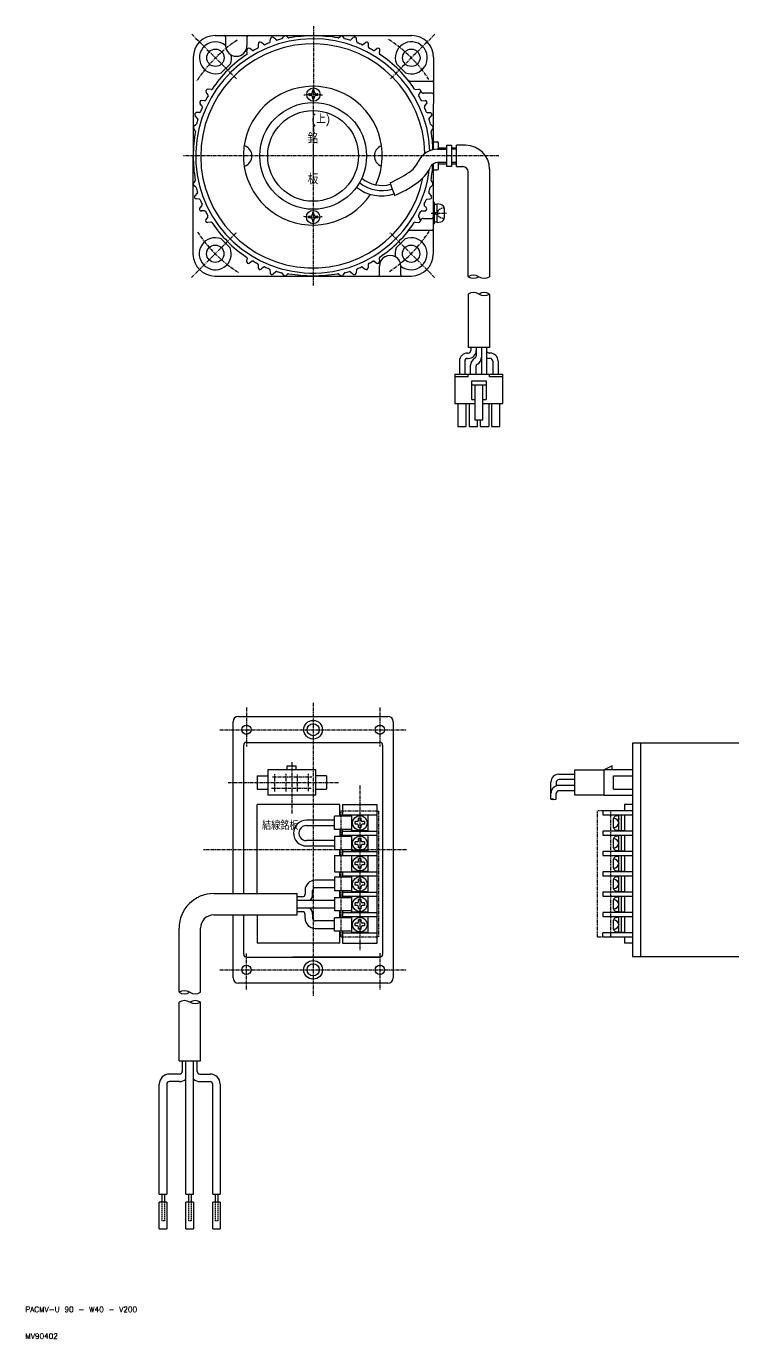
# Model space of a CAD drawing. Extents: x 10 to 602, y 10 to 502.
# Drawn here: x 10.3 to 274.9, y 10 to 501.8 of the extents above; entities that cross this region are included whole.
import ezdxf

# ---------------------------------------------------------------- set-up
doc = ezdxf.new("R2010")
doc.units = 0
for name, pattern in [('CENTER', [2, 1.25, -0.25, 0.25, -0.25]), ('DASHED', [0.75, 0.5, -0.25]), ('PHANTOM', [2.5, 1.25, -0.25, 0.25, -0.25, 0.25, -0.25])]:
    doc.linetypes.add(name, pattern=pattern)
doc.layers.get('0').update_dxf_attribs({"linetype": 'CONTINUOUS'})
doc.layers.add('CENTER', color=1, linetype='CENTER')
doc.styles.get("Standard").update_dxf_attribs({"font": 'txt.shx', "bigfont": 'bigfont.shx'})
doc.styles.add('STANDARD2', font='txt.shx')

msp = doc.modelspace()

# ---------------------------------------------------------------- linework, layer by layer
at = {"color": 7, "linetype": 'CONTINUOUS'}
for p, q in [((81.07, 498.34), (154.67, 498.34)), ((85, 497.84), (85, 494.6)), ((93, 497.84), (93, 494.6)), ((101.63, 495.94), (101.75, 497.14)), ((103.89, 496.71), (102.91, 497.59)), ((106.21, 497.27), (106.79, 497.97)), ((108.4, 497.55), (107.74, 498.1)), ((127.33, 497.55), (128.09, 498.1)), ((129.52, 497.27), (128.94, 497.97)), ((131.84, 496.71), (132.82, 497.59)), ((134.1, 495.94), (133.98, 497.14)), ((93.11, 491.61), (92.97, 492.81)), ((95.06, 492.81), (94.06, 493.47)), ((97.26, 494), (97.25, 495.2)), ((99.32, 494.98), (98.39, 495.75)), ((136.41, 494.98), (137.34, 495.75)), ((138.48, 494), (138.48, 495.2)), ((140.67, 492.81), (141.68, 493.47)), ((142.62, 491.61), (142.76, 492.81)), ((72.87, 490.14), (72.77, 416.44)), ((86.78, 487.81), (83.39, 484.42)), ((152.34, 484.42), (148.95, 487.81)), ((162.87, 490.14), (162.77, 455.57)), ((78.4, 476.14), (77.73, 477.15)), ((79.59, 478.1), (78.4, 478.23)), ((117.57, 477.74), (117.57, 477.34)), ((118.17, 477.34), (118.17, 477.74)), ((154.12, 481.24), (162.37, 481.24)), ((156.14, 478.1), (157.34, 478.23)), ((157.33, 476.14), (158, 477.15)), ((76.22, 471.88), (75.45, 472.81)), ((77.21, 473.95), (76, 473.96)), ((116.37, 476.54), (116.77, 476.54)), ((116.77, 475.94), (116.37, 475.94)), ((117.57, 475.14), (117.57, 474.74)), ((118.17, 474.74), (118.17, 475.14)), ((118.97, 476.54), (119.37, 476.54)), ((119.37, 475.94), (118.97, 475.94)), ((158.53, 473.95), (159.73, 473.96)), ((162.37, 476.74), (159.1, 476.74)), ((159.51, 471.88), (160.28, 472.81)), ((74.49, 467.32), (73.61, 468.29)), ((75.26, 469.57), (74.06, 469.46)), ((160.47, 469.57), (161.67, 469.46)), ((161.24, 467.32), (162.12, 468.29)), ((73.65, 462.7), (73.11, 463.46)), ((73.93, 464.99), (73.23, 464.41)), ((161.8, 464.99), (162.5, 464.41)), ((162.08, 462.7), (162.62, 463.46)), ((162.77, 458.49), (164.27, 458.49)), ((164.77, 455.74), (164.77, 457.99)), ((164.4, 455.74), (167.77, 455.74)), ((164.77, 456.24), (167.77, 456.24)), ((167.77, 457.24), (169.62, 457.24)), ((167.77, 457.24), (167.77, 449.24)), ((169.62, 457.24), (169.62, 449.24)), ((169.62, 456.24), (171.44, 456.24)), ((171.44, 455.74), (169.62, 455.74)), ((171.44, 449.24), (171.44, 457.24)), ((174.84, 457.24), (171.44, 457.24)), ((162.77, 450.25), (162.77, 416.44)), ((162.77, 447.99), (164.27, 447.99)), ((167.77, 450.74), (164.4, 450.74)), ((164.77, 448.49), (164.77, 450.74)), ((164.77, 450.24), (167.77, 450.24)), ((167.77, 450.24), (167.77, 450.24)), ((169.62, 449.24), (167.77, 449.24)), ((171.44, 450.74), (169.62, 450.74)), ((169.62, 450.24), (171.44, 450.24)), ((171.44, 449.24), (173.84, 449.24)), ((183.84, 448.24), (183.84, 407.99)), ((73.55, 443.87), (73.01, 443.11)), ((146.6, 443.11), (146.75, 442.66)), ((146.75, 442.66), (147.4, 440.84)), ((161.98, 443.87), (162.52, 443.11)), ((175.84, 407.99), (175.84, 447.24)), ((73.83, 441.59), (73.13, 442.17)), ((74.39, 439.26), (73.51, 438.28)), ((147.4, 440.84), (148.06, 438.98)), ((148.06, 438.98), (148.24, 438.46)), ((161.14, 439.26), (162.02, 438.28)), ((161.7, 441.59), (162.4, 442.17)), ((75.16, 437), (73.96, 437.12)), ((76.12, 434.7), (75.35, 433.76)), ((159.41, 434.7), (160.18, 433.76)), ((160.37, 437), (161.57, 437.12)), ((163.27, 435.78), (162.77, 435.78)), ((163.27, 427.78), (163.27, 435.78)), ((163.27, 435.15), (164.27, 435.15)), ((163.27, 431.32), (163.27, 435.09)), ((164.27, 428.28), (164.27, 435.28)), ((165.65, 435.01), (164.27, 435.28)), ((166.87, 433.54), (166.87, 430.02)), ((77.11, 432.63), (75.9, 432.62)), ((78.3, 430.43), (77.63, 429.43)), ((79.49, 428.48), (78.3, 428.35)), ((116.27, 430.64), (116.67, 430.64)), ((116.67, 430.04), (116.27, 430.04)), ((117.47, 431.84), (117.47, 431.44)), ((117.47, 429.24), (117.47, 428.84)), ((118.07, 431.44), (118.07, 431.84)), ((118.07, 428.84), (118.07, 429.24)), ((118.87, 430.64), (119.27, 430.64)), ((119.27, 430.04), (118.87, 430.04)), ((156.04, 428.48), (157.24, 428.35)), ((157.23, 430.43), (157.9, 429.43)), ((158.43, 432.63), (159.63, 432.62)), ((159, 429.84), (162.27, 429.84)), ((163.27, 432.23), (164.27, 432.04)), ((163.27, 431.51), (164.27, 431.32)), ((164.27, 428.4), (163.27, 428.4)), ((164.27, 428.28), (165.65, 428.54)), ((162.27, 425.34), (154.02, 425.34)), ((163.27, 427.78), (162.77, 427.78)), ((86.68, 418.76), (83.29, 422.15)), ((148.85, 418.76), (152.24, 422.15)), ((93.01, 414.97), (92.87, 413.77)), ((94.96, 413.77), (93.96, 413.11)), ((140.57, 413.77), (141.58, 413.11)), ((142.52, 414.97), (142.66, 413.77)), ((80.97, 408.24), (154.57, 408.24)), ((97.16, 412.58), (97.15, 411.37)), ((99.22, 411.59), (98.29, 410.83)), ((101.53, 410.64), (101.65, 409.44)), ((103.79, 409.86), (102.81, 408.98)), ((106.11, 409.3), (106.69, 408.6)), ((108.3, 409.02), (107.64, 408.48)), ((127.23, 409.02), (127.99, 408.48)), ((129.42, 409.31), (128.84, 408.6)), ((131.74, 409.86), (132.72, 408.98)), ((134, 410.64), (133.88, 409.44)), ((136.31, 411.59), (137.24, 410.83)), ((138.38, 412.58), (138.38, 411.37)), ((142.63, 408.74), (142.63, 411.97)), ((150.63, 408.74), (150.63, 411.97)), ((175.84, 401.49), (175.84, 381.51)), ((183.84, 401.49), (183.84, 381.51)), ((175.54, 379.37), (175.84, 379.37)), ((183.84, 381.51), (175.84, 381.51)), ((176.84, 381.51), (176.84, 380.37)), ((178.84, 381.51), (178.84, 378.37)), ((180.84, 381.51), (180.84, 371.51)), ((182.84, 371.51), (182.84, 381.51)), ((184.04, 379.37), (183.74, 379.37)), ((172.54, 376.37), (172.54, 371.51)), ((174.54, 376.37), (174.54, 371.51)), ((175.54, 377.37), (175.84, 377.37)), ((176.74, 371.51), (176.74, 374.85)), ((178.74, 374.37), (178.74, 371.51)), ((184.04, 377.37), (183.74, 377.37)), ((185.04, 376.37), (185.04, 371.51)), ((187.04, 376.37), (187.04, 371.51)), ((170.84, 371.51), (170.84, 360.51)), ((170.84, 371.51), (188.84, 371.51)), ((175.84, 370.51), (170.84, 370.51)), ((175.84, 370.51), (175.84, 371.51)), ((177.14, 369.01), (182.54, 369.01)), ((177.14, 362.01), (177.14, 369.01)), ((182.54, 369.01), (182.54, 362.01)), ((183.84, 370.51), (183.84, 371.51)), ((188.84, 370.51), (183.84, 370.51)), ((188.84, 360.51), (188.84, 371.51)), ((177.14, 367.51), (182.54, 367.51)), ((178.34, 367.51), (178.34, 354.21)), ((181.34, 354.21), (181.34, 367.51)), ((170.84, 360.51), (178.34, 360.51)), ((171.94, 360.51), (171.94, 351.91)), ((175.14, 351.91), (175.14, 360.51)), ((176.14, 360.51), (176.14, 351.91)), ((177.14, 362.01), (178.34, 362.01)), ((181.34, 362.01), (182.54, 362.01)), ((181.34, 360.51), (188.84, 360.51)), ((183.54, 360.51), (183.54, 351.91)), ((184.54, 360.51), (184.54, 351.91)), ((187.74, 351.91), (187.74, 360.51)), ((181.34, 354.21), (178.34, 354.21)), ((179.34, 351.91), (179.34, 354.21)), ((180.34, 354.21), (180.34, 351.91)), ((171.94, 351.91), (175.14, 351.91)), ((176.14, 351.91), (179.34, 351.91)), ((180.34, 351.91), (183.54, 351.91)), ((184.54, 351.91), (187.74, 351.91)), ((87.77, 176.81), (87.77, 241.24)), ((89.77, 243.24), (145.77, 243.24)), ((147.77, 241.24), (147.77, 145.24)), ((91.77, 176.81), (91.77, 232.49)), ((92.77, 233.49), (142.77, 233.49)), ((143.77, 232.49), (143.77, 153.99)), ((313.31, 233.24), (237.31, 233.24)), ((237.31, 233.24), (237.31, 153.24)), ((240.31, 233.24), (240.31, 153.24)), ((118.77, 223.24), (100.77, 223.24)), ((100.77, 223.24), (100.77, 213.64)), ((108.07, 223.24), (108.07, 224.64)), ((108.07, 224.64), (111.47, 224.64)), ((111.47, 223.24), (111.47, 224.64)), ((118.77, 213.64), (118.77, 223.24)), ((209.81, 221.54), (215.81, 221.54)), ((215.81, 223.24), (226.81, 223.24)), ((215.81, 213.64), (215.81, 223.24)), ((229.81, 224.64), (226.81, 223.24)), ((237.31, 223.24), (226.81, 223.24)), ((226.81, 213.64), (226.81, 223.24)), ((229.81, 223.24), (229.81, 224.64)), ((96.77, 220.94), (96.77, 215.94)), ((96.77, 220.94), (100.77, 220.94)), ((122.77, 220.94), (118.77, 220.94)), ((122.77, 220.94), (122.77, 215.94)), ((206.81, 212.25), (206.81, 218.54)), ((208.81, 218.54), (208.81, 217.17)), ((215.81, 219.54), (209.81, 219.54)), ((215.81, 217.34), (209.81, 217.34)), ((230.31, 220.94), (237.31, 220.94)), ((230.31, 215.94), (230.31, 220.94)), ((96.77, 215.94), (100.77, 215.94)), ((118.77, 213.64), (100.77, 213.64)), ((118.77, 215.94), (122.77, 215.94)), ((208.81, 212.25), (208.81, 214.34)), ((215.81, 215.34), (209.81, 215.34)), ((226.81, 213.64), (215.81, 213.64)), ((226.81, 213.64), (237.31, 213.64)), ((230.31, 215.94), (237.31, 215.94)), ((96.77, 176.81), (96.77, 210.24)), ((127.77, 210.24), (96.77, 210.24)), ((127.77, 205.79), (127.77, 210.24)), ((128.77, 210.24), (128.77, 205.79)), ((128.77, 210.24), (141.77, 210.24)), ((141.77, 158.24), (141.77, 210.24)), ((237.31, 207.85), (226.31, 207.85)), ((226.31, 207.85), (226.31, 206.35)), ((234.31, 210.24), (234.31, 207.85)), ((237.31, 210.24), (234.31, 210.24)), ((125.77, 204.29), (115.23, 204.29)), ((115.23, 202.29), (125.77, 202.29)), ((132.27, 205.79), (125.77, 205.79)), ((125.77, 200.79), (125.77, 205.79)), ((128.77, 206.35), (141.77, 206.35)), ((132.27, 200.29), (132.27, 206.29)), ((132.27, 206.29), (138.27, 206.29)), ((134.27, 203.79), (133.52, 203.79)), ((133.52, 202.79), (133.52, 203.79)), ((134.27, 202.79), (133.52, 202.79)), ((134.77, 204.29), (134.77, 205.04)), ((135.77, 205.04), (134.77, 205.04)), ((134.77, 201.54), (134.77, 202.29)), ((135.77, 204.29), (135.77, 205.04)), ((135.77, 201.54), (135.77, 202.29)), ((137.02, 203.79), (136.27, 203.79)), ((137.02, 202.79), (136.27, 202.79)), ((137.02, 203.79), (137.02, 202.79)), ((138.27, 206.29), (138.27, 200.29)), ((226.31, 206.35), (237.31, 206.35)), ((230.31, 201.63), (230.31, 204.95)), ((231.23, 205.94), (232.31, 206.04)), ((232.56, 204.74), (232.06, 205.24)), ((232.31, 200.43), (232.31, 206.15)), ((234.31, 206.15), (232.31, 206.15)), ((233.31, 200.43), (233.31, 206.15)), ((234.31, 206.35), (234.31, 200.23)), ((132.27, 200.79), (125.77, 200.79)), ((132.27, 198.17), (125.77, 198.17)), ((125.77, 198.17), (125.77, 193.17)), ((127.77, 200.79), (127.77, 198.17)), ((128.77, 198.17), (128.77, 200.79)), ((128.77, 200.23), (141.77, 200.23)), ((128.77, 198.73), (141.77, 198.73)), ((138.27, 200.29), (132.27, 200.29)), ((132.27, 198.67), (138.27, 198.67)), ((132.27, 192.67), (132.27, 198.67)), ((135.77, 201.54), (134.77, 201.54)), ((134.77, 196.67), (134.77, 197.42)), ((135.77, 197.42), (134.77, 197.42)), ((135.77, 196.67), (135.77, 197.42)), ((138.27, 198.67), (138.27, 192.67)), ((226.31, 200.23), (226.31, 198.73)), ((237.31, 200.23), (226.31, 200.23)), ((226.31, 198.73), (237.31, 198.73)), ((230.31, 194.01), (230.31, 197.33)), ((231.23, 200.63), (232.31, 200.54)), ((231.23, 198.32), (232.31, 198.42)), ((232.31, 200.43), (234.31, 200.43)), ((232.31, 192.81), (232.31, 198.53)), ((234.31, 198.53), (232.31, 198.53)), ((233.31, 192.81), (233.31, 198.53)), ((234.31, 198.73), (234.31, 192.61)), ((125.77, 196.67), (115.23, 196.67)), ((115.23, 194.67), (125.77, 194.67)), ((132.27, 193.17), (125.77, 193.17)), ((127.77, 191.11), (127.77, 193.17)), ((128.77, 193.17), (128.77, 191.11)), ((128.77, 192.61), (141.77, 192.61)), ((138.27, 192.67), (132.27, 192.67)), ((134.27, 196.17), (133.52, 196.17)), ((133.52, 195.17), (133.52, 196.17)), ((134.27, 195.17), (133.52, 195.17)), ((134.77, 193.92), (134.77, 194.67)), ((135.77, 193.92), (134.77, 193.92)), ((135.77, 193.92), (135.77, 194.67)), ((137.02, 196.17), (136.27, 196.17)), ((137.02, 195.17), (136.27, 195.17)), ((137.02, 196.17), (137.02, 195.17)), ((226.31, 192.61), (226.31, 191.11)), ((237.31, 192.61), (226.31, 192.61)), ((231.23, 193.01), (232.31, 192.92)), ((232.31, 192.81), (234.31, 192.81)), ((237.31, 195.24), (237.31, 193.24)), ((125.77, 191.11), (141.77, 191.11)), ((125.77, 191.11), (125.77, 184.99)), ((132.27, 191.05), (138.27, 191.05)), ((132.27, 185.05), (132.27, 191.05)), ((134.27, 188.55), (133.52, 188.55)), ((133.52, 187.55), (133.52, 188.55)), ((134.27, 187.55), (133.52, 187.55)), ((134.77, 189.05), (134.77, 189.8)), ((135.77, 189.8), (134.77, 189.8)), ((134.77, 186.3), (134.77, 187.05)), ((135.77, 189.05), (135.77, 189.8)), ((135.77, 186.3), (135.77, 187.05)), ((137.02, 188.55), (136.27, 188.55)), ((137.02, 187.55), (136.27, 187.55)), ((137.02, 188.55), (137.02, 187.55)), ((138.27, 191.05), (138.27, 185.05)), ((226.31, 191.11), (237.31, 191.11)), ((230.31, 186.39), (230.31, 189.71)), ((231.23, 190.7), (232.31, 190.8)), ((232.31, 185.19), (232.31, 190.91)), ((234.31, 190.91), (232.31, 190.91)), ((233.31, 185.19), (233.31, 190.91)), ((234.31, 191.11), (234.31, 184.99)), ((125.77, 184.99), (141.77, 184.99)), ((132.27, 182.93), (125.77, 182.93)), ((125.77, 182.93), (125.77, 177.93)), ((127.77, 182.93), (127.77, 184.99)), ((128.77, 184.99), (128.77, 182.93)), ((128.77, 183.49), (141.77, 183.49)), ((138.27, 185.05), (132.27, 185.05)), ((132.27, 183.43), (138.27, 183.43)), ((132.27, 177.43), (132.27, 183.43)), ((135.77, 186.3), (134.77, 186.3)), ((134.77, 181.43), (134.77, 182.18)), ((135.77, 182.18), (134.77, 182.18)), ((135.77, 181.43), (135.77, 182.18)), ((138.27, 183.43), (138.27, 177.43)), ((226.31, 184.99), (226.31, 183.49)), ((237.31, 184.99), (226.31, 184.99)), ((226.31, 183.49), (237.31, 183.49)), ((230.31, 178.77), (230.31, 182.09)), ((231.23, 185.39), (232.31, 185.3)), ((231.23, 183.08), (232.31, 183.18)), ((232.31, 185.19), (234.31, 185.19)), ((232.31, 177.57), (232.31, 183.29)), ((234.31, 183.29), (232.31, 183.29)), ((233.31, 177.57), (233.31, 183.29)), ((234.31, 183.49), (234.31, 177.37)), ((114.77, 178.03), (114.77, 176.61)), ((117.57, 176.61), (117.57, 178.03)), ((125.77, 181.83), (118.57, 181.83)), ((125.77, 179.03), (118.57, 179.03)), ((125.77, 177.93), (132.27, 177.93)), ((127.77, 175.31), (127.77, 177.93)), ((128.77, 177.93), (128.77, 175.31)), ((128.77, 177.37), (141.77, 177.37)), ((138.27, 177.43), (132.27, 177.43)), ((134.27, 180.93), (133.52, 180.93)), ((133.52, 179.93), (133.52, 180.93)), ((134.27, 179.93), (133.52, 179.93)), ((134.77, 178.68), (134.77, 179.43)), ((135.77, 178.68), (134.77, 178.68)), ((135.77, 178.68), (135.77, 179.43)), ((137.02, 180.93), (136.27, 180.93)), ((137.02, 179.93), (136.27, 179.93)), ((137.02, 180.93), (137.02, 179.93)), ((226.31, 177.37), (226.31, 175.87)), ((237.31, 177.37), (226.31, 177.37)), ((231.23, 177.77), (232.31, 177.68)), ((232.31, 177.57), (234.31, 177.57)), ((80.56, 176.81), (111.77, 176.81)), ((111.77, 168.81), (111.77, 176.81)), ((113.77, 175.61), (111.77, 175.61)), ((125.77, 174.21), (111.77, 174.21)), ((125.77, 175.31), (132.27, 175.31)), ((125.77, 175.31), (125.77, 170.31)), ((128.77, 175.87), (141.77, 175.87)), ((132.27, 175.81), (138.27, 175.81)), ((132.27, 169.81), (132.27, 175.81)), ((134.27, 173.31), (133.52, 173.31)), ((133.52, 172.31), (133.52, 173.31)), ((134.27, 172.31), (133.52, 172.31)), ((134.77, 173.81), (134.77, 174.56)), ((135.77, 174.56), (134.77, 174.56)), ((135.77, 173.81), (135.77, 174.56)), ((137.02, 173.31), (136.27, 173.31)), ((137.02, 172.31), (136.27, 172.31)), ((137.02, 173.31), (137.02, 172.31)), ((138.27, 175.81), (138.27, 169.81)), ((226.31, 175.87), (237.31, 175.87)), ((230.31, 171.15), (230.31, 174.47)), ((231.23, 175.46), (232.31, 175.56)), ((232.31, 169.95), (232.31, 175.67)), ((234.31, 175.67), (232.31, 175.67)), ((233.31, 169.95), (233.31, 175.67)), ((234.31, 175.87), (234.31, 169.75)), ((80.56, 168.81), (111.77, 168.81)), ((87.77, 145.24), (87.77, 168.81)), ((91.77, 153.99), (91.77, 168.81)), ((96.77, 168.81), (96.77, 158.24)), ((125.77, 171.41), (111.77, 171.41)), ((113.77, 170.01), (111.77, 170.01)), ((114.77, 167.59), (114.77, 169.01)), ((117.57, 169.01), (117.57, 167.59)), ((132.27, 170.31), (125.77, 170.31)), ((132.27, 167.69), (125.77, 167.69)), ((125.77, 162.69), (125.77, 167.69)), ((127.77, 167.69), (127.77, 170.31)), ((128.77, 170.31), (128.77, 167.69)), ((128.77, 169.75), (141.77, 169.75)), ((128.77, 168.25), (141.77, 168.25)), ((138.27, 169.81), (132.27, 169.81)), ((132.27, 168.19), (138.27, 168.19)), ((132.27, 162.19), (132.27, 168.19)), ((134.77, 171.06), (134.77, 171.81)), ((135.77, 171.06), (134.77, 171.06)), ((135.77, 171.06), (135.77, 171.81)), ((138.27, 168.19), (138.27, 162.19)), ((237.31, 169.75), (226.31, 169.75)), ((226.31, 169.75), (226.31, 168.25)), ((226.31, 168.25), (237.31, 168.25)), ((231.23, 170.15), (232.31, 170.06)), ((231.23, 167.84), (232.31, 167.94)), ((232.31, 169.95), (234.31, 169.95)), ((232.31, 162.33), (232.31, 168.05)), ((234.31, 168.05), (232.31, 168.05)), ((233.31, 162.33), (233.31, 168.05)), ((234.31, 168.25), (234.31, 162.13)), ((67.56, 139.84), (67.56, 163.81)), ((75.56, 139.84), (75.56, 163.81)), ((125.77, 166.59), (118.57, 166.59)), ((118.57, 163.79), (125.77, 163.79)), ((132.27, 162.69), (125.77, 162.69)), ((127.77, 158.24), (127.77, 162.69)), ((128.77, 162.69), (128.77, 158.24)), ((134.27, 165.69), (133.52, 165.69)), ((133.52, 164.69), (133.52, 165.69)), ((134.27, 164.69), (133.52, 164.69)), ((134.77, 166.19), (134.77, 166.94)), ((135.77, 166.94), (134.77, 166.94)), ((134.77, 163.44), (134.77, 164.19)), ((135.77, 163.44), (134.77, 163.44)), ((135.77, 166.19), (135.77, 166.94)), ((135.77, 163.44), (135.77, 164.19)), ((137.02, 165.69), (136.27, 165.69)), ((137.02, 164.69), (136.27, 164.69)), ((137.02, 165.69), (137.02, 164.69)), ((230.31, 163.53), (230.31, 166.85)), ((231.23, 162.53), (232.31, 162.44)), ((232.31, 162.33), (234.31, 162.33)), ((127.77, 158.24), (96.77, 158.24)), ((128.77, 162.13), (141.77, 162.13)), ((128.77, 158.24), (141.77, 158.24)), ((128.77, 158.24), (141.77, 158.24)), ((138.27, 162.19), (132.27, 162.19)), ((237.31, 162.13), (226.31, 162.13)), ((226.31, 160.63), (226.31, 162.13)), ((226.31, 160.63), (237.31, 160.63)), ((234.31, 160.63), (234.31, 158.24)), ((237.31, 158.24), (234.31, 158.24)), ((92.77, 152.99), (142.77, 152.99)), ((142.77, 152.99), (110.06, 152.99)), ((237.31, 153.24), (313.31, 153.24)), ((145.77, 143.24), (89.77, 143.24)), ((67.56, 114.2), (67.56, 136.16)), ((75.56, 114.2), (75.56, 136.16)), ((67.56, 114.2), (75.56, 114.2)), ((68.76, 114.2), (68.76, 110.2)), ((70.16, 64.2), (70.16, 114.2)), ((72.96, 64.2), (72.96, 114.2)), ((74.36, 110.2), (74.36, 114.2)), ((67.76, 109.2), (63.96, 109.2)), ((75.36, 109.2), (79.16, 109.2)), ((60.16, 64.2), (60.16, 105.4)), ((62.96, 105.4), (62.96, 64.2)), ((67.76, 106.4), (63.96, 106.4)), ((75.36, 106.4), (79.16, 106.4)), ((80.16, 64.2), (80.16, 105.4)), ((82.96, 105.4), (82.96, 64.2)), ((60.16, 64.2), (62.96, 64.2)), ((61.06, 64.2), (61.06, 61.2)), ((62.06, 64.2), (62.06, 61.2)), ((70.16, 64.2), (72.96, 64.2)), ((71.06, 64.2), (71.06, 61.2)), ((72.06, 64.2), (72.06, 61.2)), ((80.16, 64.2), (82.96, 64.2)), ((81.06, 64.2), (81.06, 61.2)), ((82.06, 64.2), (82.06, 61.2)), ((60.16, 51.2), (60.16, 61.2)), ((62.96, 61.2), (60.16, 61.2)), ((62.96, 61.2), (62.96, 51.2)), ((70.16, 51.2), (70.16, 61.2)), ((72.96, 61.2), (70.16, 61.2)), ((72.96, 61.2), (72.96, 51.2)), ((80.16, 51.2), (80.16, 61.2)), ((82.96, 61.2), (80.16, 61.2)), ((82.96, 61.2), (82.96, 51.2)), ((60.16, 51.2), (62.96, 51.2)), ((70.16, 51.2), (72.96, 51.2)), ((80.16, 51.2), (82.96, 51.2))]:
    msp.add_line(p, q, dxfattribs=at)
at = {"color": 3, "linetype": 'DASHED'}
for p, q in [((166.83, 433.88), (165.3, 433.29)), ((165.3, 430.26), (166.83, 429.68)), ((61.06, 61.2), (61.06, 54.2)), ((62.06, 61.2), (62.06, 54.2)), ((71.06, 61.2), (71.06, 54.2)), ((72.06, 61.2), (72.06, 54.2)), ((81.06, 61.2), (81.06, 54.2)), ((82.06, 61.2), (82.06, 54.2)), ((62.06, 54.2), (61.06, 54.2)), ((72.06, 54.2), (71.06, 54.2)), ((82.06, 54.2), (81.06, 54.2))]:
    msp.add_line(p, q, dxfattribs=at)
at = {"color": 3, "linetype": 'PHANTOM'}
for p, q in [((128.27, 160.63), (128.27, 207.85)), ((128.27, 207.85), (142.27, 207.85)), ((142.27, 207.85), (142.27, 160.63)), ((224.31, 160.63), (224.31, 207.85)), ((229.31, 207.85), (224.31, 207.85)), ((229.31, 160.63), (229.31, 207.85)), ((128.27, 160.63), (142.27, 160.63)), ((224.31, 160.63), (229.31, 160.63))]:
    msp.add_line(p, q, dxfattribs=at)
at = {"color": 7, "linetype": 'CONTINUOUS'}
for centre, radius in [((81.2, 490.01), 3.25), ((154.54, 490.01), 3.25), ((117.87, 476.24), 2.5), ((117.77, 453.24), 20), ((117.77, 453.24), 17), ((117.77, 430.34), 2.5), ((81.1, 416.57), 3.25), ((154.44, 416.57), 3.25), ((117.77, 238.24), 3.5), ((92.77, 238.24), 1.75), ((117.77, 238.24), 2.25), ((142.77, 238.24), 1.75), ((135.27, 203.29), 2.75), ((135.27, 195.67), 2.75), ((135.27, 188.05), 2.75), ((135.27, 180.43), 2.75), ((135.27, 172.81), 2.75), ((135.27, 165.19), 2.75), ((92.77, 148.24), 1.75), ((117.77, 148.24), 3.5), ((117.77, 148.24), 2.25), ((142.77, 148.24), 1.75)]:
    msp.add_circle(centre, radius, dxfattribs=at)
for centre, radius, start, end in [((81.07, 490.14), 8.2, 90, 180), ((117.67, 453.24), 43.9, 2.5657, 353.423), ((84.5, 497.84), 0.5, 0, 90), ((93.5, 497.84), 0.5, 90, 180), ((102.44, 497.07), 0.7, 48.0225, 174.3839), ((117.97, 453.24), 45.5, 105.2341, 107.5113), ((105.91, 497.53), 0.4, 285.235, 320.4072), ((107.33, 497.53), 0.7, 54.448, 140.4082), ((108.63, 497.88), 0.4, 234.4507, 279.4246), ((117.87, 442.24), 56, 90.0003, 99.4221), ((117.86, 442.24), 56, 80.5777, 89.9995), ((127.1, 497.88), 0.4, 260.5754, 305.546), ((128.46, 497.64), 0.581, 34.2848, 129.1341), ((129.83, 497.53), 0.4, 219.5928, 254.765), ((117.77, 453.24), 45.5, 72.4887, 74.7658), ((133.29, 497.07), 0.7, 5.6243, 131.9775), ((154.67, 490.14), 8.2, 0, 90), ((81.2, 490.01), 6, 50.6551, 291.4463), ((117.67, 453.24), 42, 1.2861, 348.5319), ((89, 494.6), 4, 180, 359.9986), ((93.67, 492.89), 0.7, 56.6141, 186.3818), ((95.28, 493.14), 0.4, 236.6158, 299.6152), ((117.97, 453.24), 45.5, 117.3827, 119.6182), ((96.86, 494), 0.4, 297.4043, 0.4011), ((97.95, 495.21), 0.7, 50.6231, 180.3765), ((99.58, 495.29), 0.4, 230.6199, 293.6236), ((117.97, 453.24), 45.5, 111.3827, 113.6179), ((101.23, 495.98), 0.4, 291.3892, 354.3906), ((104.16, 497.01), 0.4, 228.0202, 287.5198), ((131.58, 497.01), 0.4, 252.4845, 311.9798), ((134.5, 495.98), 0.4, 185.5951, 248.6056), ((117.77, 453.24), 45.5, 66.3821, 68.6172), ((136.15, 495.29), 0.4, 246.3895, 309.4003), ((137.78, 495.21), 0.7, 359.6153, 129.3769), ((138.88, 494), 0.4, 179.5989, 242.6023), ((117.77, 453.24), 45.5, 60.3818, 62.6172), ((140.45, 493.14), 0.4, 240.3653, 303.3842), ((142.06, 492.89), 0.7, 353.6191, 123.3745), ((154.54, 490.01), 6, 248.5579, 201.4421), ((117.97, 453.24), 45.5, 123.3816, 146.6222), ((81.2, 490.01), 6, 338.5554, 10.3558), ((92.71, 491.57), 0.4, 303.382, 6.3806), ((143.02, 491.57), 0.4, 173.6194, 236.6178), ((117.77, 453.24), 45.5, 33.3785, 56.6178), ((78.32, 477.53), 0.7, 83.6182, 213.3859), ((79.64, 478.49), 0.4, 263.6124, 326.6039), ((117.67, 453.34), 26, 335.2762, 326.084), ((116.77, 477.34), 0.8, 270, 0), ((117.87, 477.74), 0.3, 90, 180), ((117.87, 477.74), 0.3, 0, 90), ((118.97, 477.34), 0.8, 180, 270.0072), ((154.12, 482.24), 1, 218.5775, 269.9943), ((156.09, 478.49), 0.4, 213.392, 276.4019), ((157.41, 477.53), 0.7, 326.6141, 96.3818), ((159.1, 477.74), 1, 186.8926, 270), ((162.37, 480.74), 0.5, 0, 90), ((76, 473.26), 0.7, 89.6235, 219.3769), ((77.21, 474.35), 0.4, 269.5989, 332.5957), ((117.97, 453.24), 45.5, 150.3823, 152.6176), ((78.06, 475.92), 0.4, 330.3777, 33.3842), ((116.37, 476.24), 0.3, 90, 180), ((116.37, 476.24), 0.3, 180, 270), ((116.77, 475.14), 0.8, 0, 90), ((117.87, 474.74), 0.3, 180, 270), ((117.87, 474.74), 0.3, 270, 0), ((118.97, 475.14), 0.8, 89.9928, 180), ((119.37, 476.24), 0.3, 0, 90), ((119.37, 476.24), 0.3, 270, 0), ((157.67, 475.92), 0.4, 146.6158, 209.6223), ((117.77, 453.24), 45.5, 27.3823, 29.6175), ((158.52, 474.35), 0.4, 207.3977, 270.4011), ((159.74, 473.26), 0.7, 320.6231, 90.3847), ((162.37, 476.24), 0.5, 0, 90), ((74.13, 468.76), 0.7, 95.6161, 221.983), ((74.19, 467.05), 0.4, 342.4982, 41.9904), ((75.23, 469.97), 0.4, 275.5951, 338.6056), ((117.97, 453.24), 45.5, 156.3825, 158.6176), ((75.91, 471.63), 0.4, 336.3895, 39.3912), ((159.82, 471.63), 0.4, 140.6108, 203.6236), ((117.77, 453.24), 45.5, 21.3822, 23.6173), ((160.51, 469.97), 0.4, 201.3892, 264.3906), ((161.54, 467.05), 0.4, 138.0096, 197.5062), ((161.6, 468.76), 0.7, 318.0225, 84.3839), ((128.97, 452.63), 56.11, 169.9624, 179.3753), ((73.68, 463.87), 0.7, 129.5981, 215.552), ((73.33, 462.47), 0.4, 350.5754, 35.546), ((73.68, 465.3), 0.4, 309.5947, 344.7687), ((117.97, 453.24), 45.5, 162.4891, 164.7664), ((117.77, 453.24), 45.5, 15.2335, 17.5108), ((162.05, 465.3), 0.4, 195.235, 230.4163), ((162.4, 462.47), 0.4, 144.454, 189.4246), ((106.79, 454.05), 55.85, 1.5219, 8.5999), ((162.05, 463.87), 0.7, 324.4528, 50.4019), ((164.27, 457.99), 0.5, 0, 90), ((127.66, 453.24), 54.8, 180.0002, 189.5251), ((90.87, 453.24), 4, 288.6293, 71.3703), ((144.67, 453.24), 4, 108.6297, 251.3707), ((164.4, 447.74), 8, 90, 154.9279), ((174.84, 448.24), 9, 0, 90), ((148.09, 455.37), 10, 303.4523, 334.9279), ((148.37, 455.32), 14.73, 302.8424, 334.6087), ((164.4, 447.74), 3, 90, 154.9279), ((108.48, 453.19), 54.19, 350.4215, 356.759), ((164.27, 448.49), 0.5, 270, 0), ((173.84, 447.24), 2, 0, 90), ((73.58, 442.71), 0.7, 144.448, 230.4019), ((73.23, 444.11), 0.4, 324.4423, 9.4105), ((143.53, 453.81), 13.54, 231.385, 286.593), ((143.5, 453.87), 11.67, 229.7987, 286.1853), ((117.32, 503.82), 67.4, 295.7411, 302.5679), ((133.16, 475.37), 39.86, 292.2192, 305.5874), ((162.3, 444.11), 0.4, 170.5895, 215.5577), ((161.95, 442.71), 0.7, 309.5981, 35.5472), ((74.03, 437.82), 0.7, 138.017, 264.3847), ((73.58, 441.28), 0.4, 15.2313, 50.3962), ((117.87, 453.34), 45.5, 195.2337, 197.5108), ((74.09, 439.53), 0.4, 318.0096, 17.5155), ((143.41, 453.18), 14.94, 230.9941, 288.1217), ((161.44, 439.53), 0.4, 162.4802, 221.9904), ((117.67, 453.34), 45.5, 342.4892, 344.7665), ((161.95, 441.28), 0.4, 129.5837, 164.7512), ((161.5, 437.82), 0.7, 275.6161, 41.9775), ((75.13, 436.6), 0.4, 21.3944, 84.4049), ((75.9, 433.32), 0.7, 140.6231, 270.3765), ((117.87, 453.34), 45.5, 201.3823, 203.6175), ((75.81, 434.95), 0.4, 320.6199, 23.6236), ((159.72, 434.95), 0.4, 156.3895, 219.4003), ((117.67, 453.34), 45.5, 336.3826, 338.6177), ((159.64, 433.32), 0.7, 269.6153, 39.3769), ((160.41, 436.6), 0.4, 95.6094, 158.6108), ((165.37, 433.54), 1.5, 0, 79.1137), ((77.11, 432.23), 0.4, 27.3916, 90.4011), ((117.87, 453.34), 45.5, 207.3823, 209.6176), ((78.22, 429.04), 0.7, 146.621, 276.3809), ((77.96, 430.65), 0.4, 326.6158, 29.6223), ((79.54, 428.08), 0.4, 33.3842, 96.3876), ((117.87, 453.34), 45.5, 213.3808, 236.618), ((116.27, 430.34), 0.3, 90, 180), ((116.27, 430.34), 0.3, 180, 270), ((116.67, 431.44), 0.8, 270, 0), ((116.67, 429.24), 0.8, 0, 90), ((117.77, 431.84), 0.3, 90, 180), ((117.77, 428.84), 0.3, 180, 270), ((117.77, 431.84), 0.3, 0, 90), ((117.77, 428.84), 0.3, 270, 0), ((118.87, 431.44), 0.8, 180, 270.0072), ((118.87, 429.24), 0.8, 89.9928, 180), ((119.27, 430.34), 0.3, 0, 90), ((119.27, 430.34), 0.3, 270, 0), ((117.67, 453.34), 45.5, 303.3822, 326.6209), ((155.99, 428.08), 0.4, 83.5981, 146.596), ((157.57, 430.65), 0.4, 150.3777, 213.3842), ((117.67, 453.34), 45.5, 330.3824, 332.6177), ((157.31, 429.04), 0.7, 263.6182, 33.3859), ((159, 428.84), 1, 90, 173.1074), ((158.42, 432.23), 0.4, 89.5989, 152.6023), ((162.27, 430.34), 0.5, 270, 0), ((162.27, 430.34), 0.5, 270, 0), ((165.37, 430.02), 1.5, 280.8867, 0), ((154.02, 424.34), 1, 90.0057, 141.4225), ((162.27, 425.84), 0.5, 270, 0), ((81.1, 416.57), 6, 68.5554, 21.4446), ((154.44, 416.57), 6, 158.5587, 190.3547), ((154.44, 416.57), 6, 230.6545, 111.4396), ((80.97, 416.44), 8.2, 180, 270), ((92.61, 415.01), 0.4, 0, 56.618), ((93.57, 413.69), 0.7, 173.6101, 303.3859), ((92.61, 415.01), 0.4, 353.6189, 0), ((95.18, 413.43), 0.4, 60.3777, 123.3842), ((117.87, 453.34), 45.5, 240.382, 242.6173), ((117.67, 453.34), 45.5, 297.3828, 299.6182), ((140.35, 413.43), 0.4, 56.6158, 119.6277), ((141.96, 413.69), 0.7, 236.621, 6.3809), ((142.92, 415.01), 0.4, 123.3822, 186.3806), ((146.63, 411.97), 4, 359.9986, 180), ((154.57, 416.44), 8.2, 270, 0), ((96.76, 412.58), 0.4, 359.5989, 62.5957), ((97.85, 411.37), 0.7, 179.6153, 309.3769), ((99.48, 411.28), 0.4, 66.3706, 129.3892), ((117.87, 453.34), 45.5, 246.3822, 248.6173), ((101.13, 410.6), 0.4, 5.5951, 68.6056), ((102.34, 409.5), 0.7, 185.6161, 311.983), ((104.06, 409.56), 0.4, 72.4845, 131.9798), ((117.87, 453.34), 45.5, 252.4887, 254.766), ((105.81, 409.05), 0.4, 39.5928, 74.765), ((107.23, 409.05), 0.7, 219.5981, 305.5472), ((108.53, 408.7), 0.4, 80.5754, 125.5577), ((117.77, 464.34), 56, 260.5779, 269.9997), ((117.77, 464.34), 56, 270.0004, 279.4222), ((127, 408.7), 0.4, 54.454, 99.4246), ((128.36, 408.93), 0.581, 230.861, 325.7147), ((129.73, 409.05), 0.4, 105.2313, 140.3962), ((117.67, 453.34), 45.5, 285.2342, 287.5113), ((131.48, 409.56), 0.4, 48.0298, 107.5155), ((133.19, 409.5), 0.7, 228.0225, 354.3839), ((134.4, 410.6), 0.4, 111.3892, 174.3906), ((117.67, 453.34), 45.5, 291.3828, 293.6179), ((136.05, 411.28), 0.4, 50.6088, 113.6105), ((137.68, 411.37), 0.7, 230.6179, 0.3847), ((138.78, 412.58), 0.4, 117.4043, 180.4011), ((142.13, 408.74), 0.5, 270, 0), ((151.13, 408.74), 0.5, 180, 270), ((175.54, 376.37), 3, 90, 180), ((175.84, 380.37), 3, 270, 0), ((175.84, 380.37), 1, 270, 0), ((183.74, 380.37), 1, 205.8553, 270), ((184.04, 376.37), 3, 359.9981, 90), ((175.54, 376.37), 1, 90, 180), ((179.74, 374.85), 3, 118.3599, 180), ((177.84, 378.37), 1, 298.359, 0), ((179.74, 374.37), 1, 118.364, 180), ((177.84, 377.89), 3, 298.3599, 0), ((183.74, 380.37), 3, 252.5447, 270), ((184.04, 376.37), 1, 0, 90), ((89.77, 241.24), 2, 90.0029, 180), ((145.77, 241.24), 2, 0, 90), ((92.77, 232.49), 1, 90.0057, 180), ((142.77, 232.49), 1, 0, 90), ((209.81, 218.54), 3, 90, 180), ((209.81, 214.34), 3, 90, 180), ((209.81, 218.54), 1, 90, 180), ((209.81, 214.34), 1, 90, 180), ((115.23, 199.48), 4.81, 89.994, 180), ((115.23, 199.48), 2.81, 90, 270.0061), ((134.27, 204.29), 0.5, 270, 0), ((134.27, 202.29), 0.5, 0, 90), ((136.27, 204.29), 0.5, 180, 270), ((136.27, 202.29), 0.5, 90, 180), ((231.31, 204.95), 1, 94.9968, 180), ((229.91, 202.55), 2.52, 16.979, 80.6514), ((229.91, 204.02), 2.52, 279.349, 343.0232), ((115.23, 199.48), 4.81, 180, 270.006), ((231.31, 201.63), 1, 180, 265.0032), ((231.31, 197.33), 1, 94.9968, 180), ((229.91, 194.93), 2.52, 16.9768, 80.651), ((134.27, 196.67), 0.5, 270, 0), ((134.27, 194.67), 0.5, 0, 90), ((136.27, 196.67), 0.5, 180, 270), ((136.27, 194.67), 0.5, 90, 180), ((231.31, 194.01), 1, 180, 265.0032), ((229.91, 196.4), 2.52, 279.349, 343.0232), ((134.27, 189.05), 0.5, 270, 0), ((134.27, 187.05), 0.5, 0, 90), ((136.27, 189.05), 0.5, 180, 270), ((136.27, 187.05), 0.5, 90, 180), ((231.31, 189.71), 1, 94.9968, 180), ((229.91, 187.31), 2.52, 16.979, 80.6514), ((229.91, 188.78), 2.52, 279.349, 343.0232), ((231.31, 186.39), 1, 180, 265.0032), ((231.31, 182.09), 1, 94.9968, 180), ((229.91, 179.69), 2.52, 16.9768, 80.651), ((118.57, 178.03), 3.8, 90, 180), ((118.57, 178.03), 1, 90, 180), ((134.27, 181.43), 0.5, 270, 0), ((134.27, 179.43), 0.5, 0, 90), ((136.27, 181.43), 0.5, 180, 270), ((136.27, 179.43), 0.5, 90, 180), ((231.31, 178.77), 1, 180, 265.0032), ((229.91, 181.16), 2.52, 279.349, 343.0232), ((80.56, 163.81), 13, 90, 179.9996), ((113.77, 176.61), 1, 270, 0), ((113.77, 176.61), 3.8, 320.8356, 0), ((134.27, 173.81), 0.5, 270, 0), ((134.27, 171.81), 0.5, 0, 90), ((136.27, 173.81), 0.5, 180, 270), ((136.27, 171.81), 0.5, 90, 180), ((231.31, 174.47), 1, 94.9968, 180), ((229.91, 172.07), 2.52, 16.9768, 80.651), ((229.91, 173.54), 2.52, 279.349, 343.0232), ((80.56, 163.81), 5, 90, 180), ((113.77, 169.01), 1, 0, 90), ((118.57, 167.59), 3.8, 180, 270), ((113.77, 169.01), 3.8, 0, 39.1633), ((118.57, 167.59), 1, 180, 270), ((231.31, 171.15), 1, 180, 265.0032), ((231.31, 166.85), 1, 94.9968, 180), ((134.27, 166.19), 0.5, 270, 0), ((134.27, 164.19), 0.5, 0, 90), ((136.27, 166.19), 0.5, 180, 270), ((136.27, 164.19), 0.5, 90, 180), ((231.31, 163.53), 1, 180, 265.0032), ((229.91, 164.45), 2.52, 16.9768, 80.651), ((229.91, 165.92), 2.52, 279.349, 343.0232), ((92.77, 153.99), 1, 180, 269.9943), ((142.77, 153.99), 1, 270, 0), ((89.77, 145.24), 2, 179.9971, 269.9971), ((145.77, 145.24), 2, 270, 0), ((63.96, 105.4), 3.8, 90, 180), ((67.76, 110.2), 1, 270, 359.9943), ((75.36, 110.2), 1, 180.0057, 270), ((79.16, 105.4), 3.8, 0, 90), ((63.96, 105.4), 1, 90, 180), ((67.76, 110.2), 3.8, 270, 309.1644), ((75.36, 110.2), 3.8, 230.8356, 270), ((79.16, 105.4), 1, 0, 90)]:
    msp.add_arc(centre, radius, start, end, dxfattribs=at)
at = {"color": 3, "linetype": 'DASHED'}
msp.add_arc((165.88, 431.78), 1.63, 110.8396, 249.1588, dxfattribs=at)
at = {"color": 3, "linetype": 'CONTINUOUS'}
for centre, radius, start, end in [((177.84, 404.52), 4, 59.9978, 119.9964), ((177.84, 411.45), 4, 239.9971, 299.9971), ((181.84, 411.45), 4, 240, 300), ((177.84, 398.03), 4, 60, 120), ((181.84, 398.03), 4, 60, 120), ((181.84, 404.96), 4, 240, 300), ((207.31, 211.38), 1, 59.9993, 120.0007), ((207.31, 213.11), 1, 239.9993, 300.0007), ((208.31, 213.11), 1, 239.9993, 300.0007), ((69.56, 136.37), 4, 60, 120), ((69.56, 143.3), 4, 240, 300), ((73.56, 143.3), 4, 240, 300), ((69.56, 132.7), 4, 60, 120), ((73.56, 132.7), 4, 60, 120), ((73.56, 139.62), 4, 240, 300)]:
    msp.add_arc(centre, radius, start, end, dxfattribs=at)
at = {"layer": 'CENTER', "color": 1, "linetype": 'CENTER'}
for p, q in [((117.87, 501.84), (117.77, 404.74)), ((72.36, 498.84), (89.11, 482.1)), ((163.37, 498.84), (146.63, 482.1)), ((117.87, 465.24), (117.87, 462.22)), ((187.34, 453.24), (69.27, 453.24)), ((117.77, 457.06), (117.77, 447.3)), ((161.95, 431.78), (167.95, 431.78)), ((72.26, 407.73), (89.01, 424.48)), ((163.27, 407.73), (146.52, 424.48)), ((92.77, 246.51), (92.77, 231.89)), ((117.77, 248.24), (117.77, 138.24)), ((142.77, 246.51), (142.77, 231.89)), ((82.77, 238.24), (152.77, 238.24)), ((103.47, 215.02), (103.47, 221.6)), ((107.67, 215.13), (107.67, 221.71)), ((109.77, 226.04), (109.77, 206.71)), ((111.87, 215.06), (111.87, 221.46)), ((116.07, 215.16), (116.07, 221.68)), ((85.97, 218.44), (127.33, 218.44)), ((102.53, 220.54), (117.24, 220.54)), ((135.27, 217.33), (135.27, 155.43)), ((102.13, 216.34), (117.03, 216.34)), ((152.77, 193.24), (76.61, 193.24)), ((92.77, 140.86), (92.77, 154.53)), ((142.77, 154.53), (142.77, 140.86)), ((82.77, 148.24), (152.77, 148.24))]:
    msp.add_line(p, q, dxfattribs=at)
for centre, radius, start, end in [((117.77, 453.24), 52, 33.4563, 57.2981), ((117.97, 453.24), 52, 123.4563, 147.2981), ((117.87, 453.24), 23, 81.4804, 99.0653), ((117.77, 453.34), 23, 260.9347, 278.5196), ((117.87, 453.34), 52, 213.4563, 237.2981), ((117.67, 453.34), 52, 303.4563, 327.2981)]:
    msp.add_arc(centre, radius, start, end, dxfattribs=at)

# ---------------------------------------------------------------- texts
at = {"color": 3, "linetype": 'CONTINUOUS'}
for s, height, width, p in [('(上)', 3, 0.9, (117.23, 465.44)), ('銘  ', 4, 0.9, (115.73, 457.85)), ('板', 4, 0.9, (115.77, 442.61)), ('結線銘板', 3, 0.810596, (98.65, 200.72))]:
    msp.add_text(s, height=height, dxfattribs=dict(at, width=width)).set_placement(p)
at = {"color": 7, "linetype": 'CONTINUOUS', "style": 'STANDARD2'}
for s, p in [('PACMV-U 90 - W40 - V200', (10, 20)), ('MV90402', (10, 10))]:
    msp.add_text(s, height=2, dxfattribs=at).set_placement(p)

doc.saveas('drawing.dxf')
